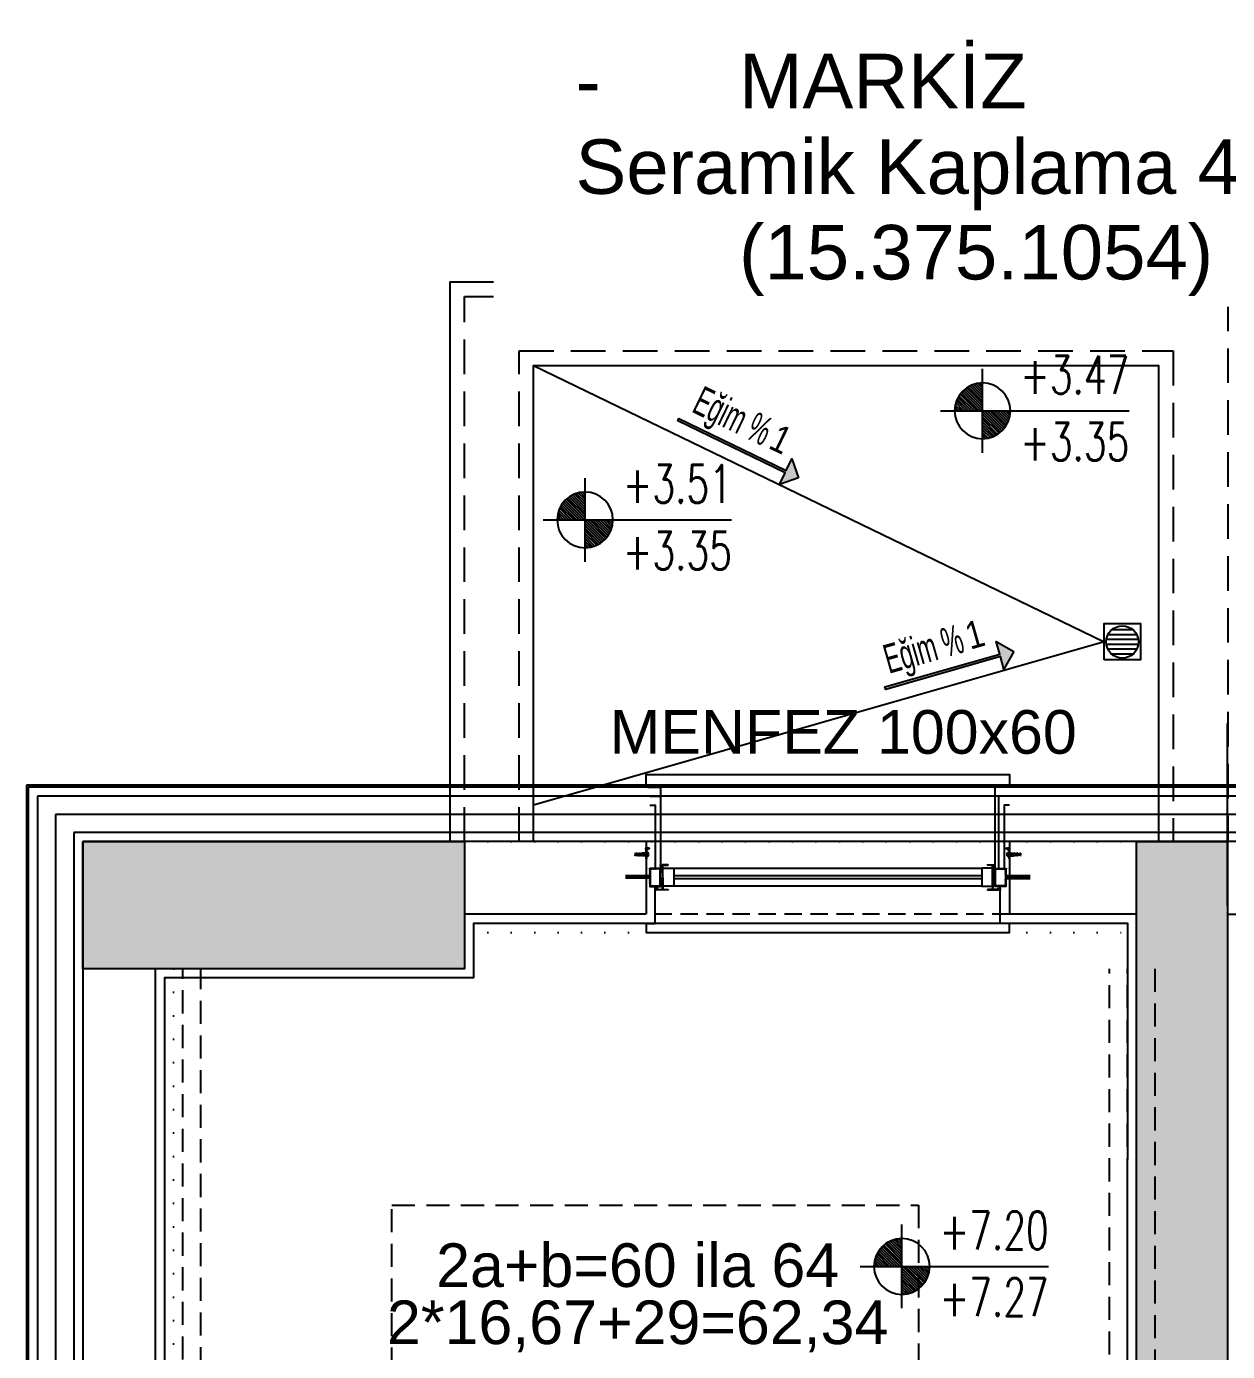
# Model space of a CAD drawing. Header units: inches. Extents: x 21 to 32698, y 13 to 3712.
# Drawn here: x 9026.2 to 9356.7, y 2441.8 to 2806.3 of the extents above; entities that cross this region are included whole.
import ezdxf
from ezdxf.enums import TextEntityAlignment as Align

# ---------------------------------------------------------------- set-up
doc = ezdxf.new("R2010")
doc.units = ezdxf.units.IN
doc.header["$MEASUREMENT"] = 0
doc.set_wipeout_variables(frame=1)
for name, pattern in [('DOT', [6.35, 0, -6.35]), ('HIDDEN', [9.525, 6.35, -3.175]), ('IMPORT-HIDDEN2', [47.625, 31.75, -15.875])]:
    doc.linetypes.add(name, pattern=pattern)
for name, color, linetype, lineweight in [('Z_MİM_-KM-ALUMINIUM-09', 8, 'Continuous', 25), ('Z_MİM_-KM-AREA-IDEN', 8, 'Continuous', 25), ('Z_MİM_-KM-BEAM-RAY', 8, 'DOT', 25), ('Z_MİM_-KM-DRAINER', 8, 'Continuous', 25), ('Z_MİM_-KM-FLOR-HRAL', 8, 'Continuous', 25), ('Z_MİM_-KM-FLOR-LEVL-1', 8, 'Continuous', 25), ('Z_MİM_-KM-GLAZ', 8, 'Continuous', 25), ('Z_MİM_-KM-GLAZ-CURT', 8, 'Continuous', 25), ('Z_MİM_-KM-GLAZ-IDEN', 8, 'Continuous', 25), ('Z_MİM_-KM-Gor-15', 8, 'Continuous', 25), ('Z_MİM_-KM-IZO-THERMAL', 8, 'Continuous', 25), ('Z_MİM_-KM-IZO-THERMAL-ROCKWOOL', 8, 'BATTING', 25), ('Z_MİM_-KM-PAINT', 8, 'Continuous', 25), ('Z_MİM_-KM-PATTERN-00', 8, 'Continuous', 25), ('Z_MİM_-KM-PATTERN-STRC', 8, 'Continuous', 25), ('Z_MİM_-KM-RAY-1', 8, 'IMPORT-HIDDEN2', 25), ('Z_MİM_-KM-Silik tarama', 8, 'Continuous', 25), ('Z_MİM_-KM-STRC-CONCRETE', 8, 'Continuous', 25), ('Z_MİM_-KM-STRS', 8, 'Continuous', 25), ('Z_MİM_-KM-STRS-ANNO', 8, 'Continuous', 25), ('Z_MİM_-KM-STRS-HID', 8, 'HIDDEN', 25), ('Z_MİM_-KM-STRS-IDEN', 8, 'Continuous', 25), ('Z_MİM_-KM-TEXT', 8, 'Continuous', 25), ('Z_MİM_-KM-WALL', 8, 'Continuous', 25), ('Z_MİM_-KM-WALL-IZO-TERMAL', 8, 'Continuous', 25), ('Z_MİM_-KM-WALL-PL', 8, 'Continuous', 25), ('Z_MİM_-KM-WALL-PLASTER', 8, 'Continuous', 25), ('Z_MİM_00', 8, 'Continuous', 25), ('Z_MİM_1', 8, 'Continuous', 25), ('Z_MİM_Aksesuar', 8, 'Continuous', 25), ('Z_MİM_AUDIT_D_040619093244-1', 8, 'Continuous', 25), ('Z_MİM_CELIK', 8, 'Continuous', 25), ('Z_MİM_MYM_MEMBRAN_', 8, 'HIDDEN', 25), ('Z_MİM_PROFIL', 8, 'Continuous', 25)]:
    doc.layers.add(name, color=color, linetype=linetype, lineweight=lineweight)
doc.layers.add('Z_MİM_-KM-WALL-TERMAL-PATTERN', color=8, linetype='BATTING', lineweight=25, plot=False)
doc.styles.add('-KM-OLCU', font='ARIALN.TTF')
doc.styles.add('Arial', font='arial.ttf', dxfattribs={"height": 100})
doc.styles.add('Arial Narrow', font='ARIALN.TTF', dxfattribs={"height": 8})
doc.styles.add('Arial_6', font='arial.ttf', dxfattribs={"height": 7.5})
doc.styles.add('mahal listesi', font='micross.ttf', dxfattribs={"width": 0.8, "height": 20})
doc.styles.add('STYLE1', font='arial.ttf', dxfattribs={"height": 1})
doc.styles.add('TEXT 1 romans', font='romans.shx', dxfattribs={"width": 0.7})
doc.linetypes.add('BATTING', pattern='A,0.00254,-2.54,[134,ltypeshp.shx,S=2.54,R=0,X=-2.54,Y=0],-5.08,[134,ltypeshp.shx,S=2.54,R=180,X=2.54,Y=0],-2.54', length=10.16254)

# ---------------------------------------------------------------- blocks, each defined once
blk = doc.blocks.new('KRK-1')
at = {"layer": 'Z_MİM_-KM-TEXT', "color": 7, "insert": (0, 0), "char_height": 25, "width": 1775.644, "attachment_point": 1, "style": 'mahal listesi'}
blk.add_mtext('\\A1;{\\W1;KRK-1 _  Paslanmaz Çelik Merdiven Korkuluğu (\\A0;77.135.1005\\A1;)}', dxfattribs=at)
blk = doc.blocks.new('A$C6b0209d3')
at = {"layer": 'Z_MİM_-KM-FLOR-HRAL'}
for points in [[(17.97, 452.44), (17.97, 105), (22.98, 105), (22.97, 449.54)], [(130.47, 384.05), (130.47, 117), (165.47, 117), (165.47, 127)], [(135.47, 380.71), (135.47, 122), (160.47, 122), (160.47, 127)]]:
    blk.add_lwpolyline(points, dxfattribs=at)
at = {"layer": 'Z_MİM_-KM-STRS'}
for points in [[(3.44, 469.23), (85.28, 421.8), (84.21, 414.57), (95.15, 424.27), (94.08, 417.04), (155.92, 375.73)], [(0, 462.85), (81.85, 415.43), (80.77, 408.2), (91.72, 417.89), (90.64, 410.66), (152.49, 369.35)], [(17.97, 417), (12.97, 417)], [(79.13, 417), (22.98, 417)], [(17.97, 388), (12.97, 388)], [(121.33, 388), (22.98, 388)], [(140.47, 377.37), (140.47, 127), (135.47, 127)], [(17.97, 359), (12.97, 359)], [(130.47, 359), (22.98, 359)], [(140.47, 359), (135.47, 359)], [(17.97, 330), (12.97, 330)], [(130.47, 330), (22.98, 330)], [(140.47, 330), (135.47, 330)], [(17.97, 301), (12.97, 301)], [(130.47, 301), (22.98, 301)], [(140.47, 301), (135.47, 301)], [(17.97, 272), (12.97, 272)], [(130.47, 272), (22.98, 272)], [(140.47, 272), (135.47, 272)], [(17.97, 243), (12.97, 243)], [(130.47, 243), (22.98, 243)], [(140.47, 243), (135.47, 243)], [(17.97, 214), (12.97, 214)], [(130.47, 214), (22.98, 214)], [(140.47, 214), (135.47, 214)], [(17.97, 185), (12.97, 185)], [(130.47, 185), (22.98, 185)], [(140.47, 185), (135.47, 185)], [(17.97, 156), (12.97, 156)], [(130.47, 156), (22.98, 156)], [(140.47, 156), (135.47, 156)], [(130.47, 127), (10.47, 127)]]:
    blk.add_lwpolyline(points, dxfattribs=at)
at = {"layer": 'Z_MİM_-KM-STRS-ANNO'}
blk.add_lwpolyline([(75.47, 130), (75.47, 411.28)], dxfattribs=at)
blk.add_circle((75.47, 130), 8, dxfattribs=at)
at = {"layer": 'Z_MİM_-KM-STRS-HID'}
for p, q in [((17.97, 452.44), (17.97, 579)), ((22.97, 449.54), (22.97, 579)), ((272.98, 130), (272.98, 579)), ((277.98, 130), (277.97, 579)), ((140.47, 449), (22.98, 449)), ((140.47, 420), (22.98, 420)), ((17.97, 391), (10.47, 391)), ((140.47, 391), (22.98, 391)), ((140.47, 391), (135.47, 391)), ((17.97, 362), (10.47, 362)), ((140.47, 362), (22.98, 362)), ((17.97, 333), (10.47, 333)), ((140.47, 333), (22.98, 333)), ((17.97, 304), (10.47, 304)), ((140.47, 304), (22.98, 304)), ((17.97, 275), (10.47, 275)), ((140.47, 275), (22.98, 275)), ((17.97, 246), (10.47, 246)), ((140.47, 246), (22.98, 246)), ((17.97, 217), (10.47, 217)), ((140.47, 217), (22.98, 217)), ((17.97, 188), (10.47, 188)), ((140.47, 188), (22.98, 188)), ((17.97, 159), (10.47, 159)), ((140.47, 159), (22.98, 159))]:
    blk.add_line(p, q, dxfattribs=at)
for points in [[(140.47, 130), (10.47, 130), (10.47, 579)], [(285.47, 579), (285.47, 130), (165.47, 130)], [(75.47, 411.28), (75.47, 514), (220.47, 514), (220.47, 130)], [(165.47, 127), (165.47, 459), (130.47, 459), (130.47, 384.05)], [(160.47, 127), (160.47, 454), (135.47, 454), (135.47, 380.71)], [(160.47, 130), (155.47, 130), (155.47, 449), (140.47, 449), (140.47, 377.37)], [(160.47, 449), (155.47, 449)], [(160.47, 449), (155.47, 449)], [(285.47, 449), (155.47, 449)], [(285.47, 420), (155.47, 420)], [(285.47, 391), (155.47, 391)], [(285.47, 362), (155.47, 362)], [(285.47, 333), (155.47, 333)], [(285.47, 304), (155.47, 304)], [(285.47, 275), (155.47, 275)], [(285.47, 246), (155.47, 246)], [(285.47, 217), (155.47, 217)], [(285.47, 188), (155.47, 188)], [(285.47, 159), (155.47, 159)], [(220.47, 130), (211.32, 141.69)], [(220.47, 130), (229.62, 141.69)], [(140.47, 122), (135.47, 122)]]:
    blk.add_lwpolyline(points, dxfattribs=at)
at = {"layer": 'Z_MİM_-KM-TEXT', "xscale": 0.2, "yscale": 0.2, "zscale": 0.2, "rotation": 90}
for p in [(27.86, 164.92), (121.33, 164.92)]:
    blk.add_blockref('KRK-1', p, dxfattribs=at)
at = {"layer": 'Z_MİM_-KM-STRS-IDEN', "color": 7, "style": 'Arial'}
for s, p in [('12', (76.44, 453.81)), ('13', (199.2, 435.44)), ('11', (76.44, 424.81)), ('14', (199.2, 406.44)), ('10', (76.44, 395.81)), ('15', (199.2, 377.44)), ('9', (82.38, 364.81)), ('16', (199.2, 348.44)), ('8', (82.38, 335.71)), ('17', (199.2, 319.44)), ('7', (82.38, 306.61)), ('18', (199.2, 290.44)), ('6', (82.38, 277.51)), ('19', (199.2, 261.44)), ('5', (82.38, 248.41)), ('20', (199.2, 232.44)), ('4', (82.38, 219.31)), ('21', (199.2, 203.34)), ('3', (82.38, 190.2)), ('22', (199.2, 174.34)), ('2', (82.38, 161.1)), ('23', (199.2, 145.34)), ('1', (82.38, 132)), ('24', (199.2, 116.34))]:
    blk.add_text(s, height=12, dxfattribs=at).set_placement(p)
blk.add_text('M2 24x16,67/29', height=12, rotation=90, dxfattribs=at).set_placement((233.97, 384.32), align=Align.MIDDLE_CENTER)
at = {"layer": 'Z_MİM_-KM-TEXT', "color": 7, "style": 'Arial'}
for s, p in [('2a+b=60 ila 64', (143.15, 497.47)), ('2*16,67+29=62,34', (143.15, 481.75))]:
    blk.add_text(s, height=12, dxfattribs=at).set_placement(p, align=Align.MIDDLE_CENTER)
blk = doc.blocks.new('-KM-Menfez')
at = {"layer": 'Z_MİM_AUDIT_D_040619093244-1'}
for points in [[(-3.03, -3.18), (-3.11, -3.2)], [(-3.01, -3.62), (-3.11, -3.62)], [(-3, -3.43), (-3.06, -3.62)], [(-2.95, -3.44), (-3.05, -3.43)], [(-3.03, -3.18), (-3.03, -3.33)], [(-3.03, -3.33), (-2.94, -3.33)], [(-2.81, -3.61), (-2.91, -3.61)], [(-2.8, -3.44), (-2.86, -3.61)], [(-2.75, -3.44), (-2.85, -3.44)], [(-2.78, -3.23), (-2.83, -3.31)], [(-2.63, -3.18), (-2.71, -3.2)], [(-2.61, -3.6), (-2.71, -3.61)], [(-2.61, -3.45), (-2.66, -3.6)], [(-2.56, -3.45), (-2.66, -3.45)], [(-2.63, -3.18), (-2.63, -3.34)], [(-2.63, -3.34), (-2.54, -3.35)], [(-2.4, -3.59), (-2.51, -3.6)], [(-2.36, -3.46), (-2.46, -3.45)], [(-2.41, -3.46), (-2.46, -3.6)], [(-2.43, -3.31), (-2.38, -3.23)], [(-2.31, -3.2), (-2.23, -3.18), (-2.23, -3.36), (-2.15, -3.36)], [(-2.2, -3.59), (-2.3, -3.59)], [(-2.16, -3.46), (-2.26, -3.46)], [(-2.21, -3.46), (-2.25, -3.59)], [(-2, -3.58), (-2.1, -3.58)], [(-1.96, -3.47), (-2.06, -3.47)], [(-2.01, -3.47), (-2.05, -3.58)], [(-1.98, -3.23), (-2.03, -3.31)], [(-1.83, -3.18), (-1.91, -3.2)], [(-1.83, -3.18), (-1.83, -3.38)], [(101.83, -3.18), (101.91, -3.2)], [(101.83, -3.18), (101.83, -3.38)], [(101.96, -3.47), (102.06, -3.47)], [(101.98, -3.23), (102.03, -3.31)], [(102, -3.58), (102.1, -3.58)], [(102.01, -3.47), (102.05, -3.58)], [(102.31, -3.2), (102.23, -3.18), (102.23, -3.36), (102.15, -3.36)], [(102.16, -3.46), (102.26, -3.46)], [(102.2, -3.59), (102.3, -3.59)], [(102.21, -3.46), (102.25, -3.59)], [(102.36, -3.46), (102.46, -3.45)], [(102.43, -3.31), (102.38, -3.23)], [(102.4, -3.59), (102.51, -3.6)], [(102.41, -3.46), (102.46, -3.6)], [(102.63, -3.34), (102.54, -3.35)], [(102.56, -3.45), (102.66, -3.45)], [(102.61, -3.45), (102.66, -3.6)], [(102.61, -3.6), (102.71, -3.61)], [(102.63, -3.18), (102.71, -3.2)], [(102.63, -3.18), (102.63, -3.34)], [(102.75, -3.44), (102.85, -3.44)], [(102.78, -3.23), (102.83, -3.31)], [(102.8, -3.44), (102.86, -3.61)], [(102.81, -3.61), (102.91, -3.61)], [(103.03, -3.33), (102.94, -3.33)], [(102.95, -3.44), (103.05, -3.43)], [(103, -3.43), (103.06, -3.62)], [(103.01, -3.62), (103.11, -3.62)], [(103.03, -3.18), (103.03, -3.33)], [(103.03, -3.18), (103.11, -3.2)], [(-3.03, -3.88), (-3.11, -3.85)], [(-3.03, -3.88), (-3.03, -3.72)], [(-3.03, -3.72), (-2.94, -3.72)], [(-2.78, -3.83), (-2.83, -3.74)], [(-2.63, -3.88), (-2.71, -3.85)], [(-2.63, -3.71), (-2.54, -3.7)], [(-2.63, -3.88), (-2.63, -3.71)], [(-2.43, -3.74), (-2.38, -3.83)], [(-2.31, -3.85), (-2.23, -3.88), (-2.23, -3.69), (-2.15, -3.69)], [(-1.98, -3.83), (-2.03, -3.74)], [(101.98, -3.83), (102.03, -3.74)], [(102.31, -3.85), (102.23, -3.88), (102.23, -3.69), (102.15, -3.69)], [(102.43, -3.74), (102.38, -3.83)], [(102.63, -3.71), (102.54, -3.7)], [(102.63, -3.88), (102.63, -3.71)], [(102.63, -3.88), (102.71, -3.85)], [(102.78, -3.83), (102.83, -3.74)], [(103.03, -3.72), (102.94, -3.72)], [(103.03, -3.88), (103.03, -3.72)], [(103.03, -3.88), (103.11, -3.85)]]:
    blk.add_lwpolyline(points, dxfattribs=at)
at = {"layer": 'Z_MİM_-KM-GLAZ-IDEN', "color": 7, "linetype": 'Continuous', "ltscale": 2, "style": 'STYLE1'}
blk.add_text('MENFEZ 100x60', height=12, dxfattribs=at).set_placement((54.25, 24.18), align=Align.CENTER)
blk.add_wipeout([(100, -25), (100, 16.5), (0, 16.5), (0, -25)])
h = blk.add_hatch()
h.set_pattern_fill('EARTH', color=256, scale=0.03, angle=-90)
h.set_pattern_definition([(270, (-66259.43566, 147327.28475), (0.1905, -0.1905), [0.1905, -0.1905]), (270, (-66259.36422, 147327.28475), (0.1905, -0.1905), [0.1905, -0.1905]), (270, (-66259.29279, 147327.28475), (0.1905, -0.1905), [0.1905, -0.1905]), (360, (-66259.26897, 147327.26094), (0.1905, 0.1905), [0.1905, -0.1905]), (360, (-66259.26897, 147327.1895), (0.1905, 0.1905), [0.1905, -0.1905]), (360, (-66259.26897, 147327.11806), (0.1905, 0.1905), [0.1905, -0.1905])])
h.paths.add_polyline_path([(4.51, -6.46), (4.51, -6.77), (4, -6.77), (4, -6.37, 0.291534)])
h = blk.add_hatch()
h.set_pattern_fill('EARTH', color=256, scale=0.03, angle=-90)
h.set_pattern_definition([(270, (-66319.43566, 147327.28475), (0.1905, -0.1905), [0.1905, -0.1905]), (270, (-66319.36422, 147327.28475), (0.1905, -0.1905), [0.1905, -0.1905]), (270, (-66319.29279, 147327.28475), (0.1905, -0.1905), [0.1905, -0.1905]), (360, (-66319.26897, 147327.26094), (0.1905, 0.1905), [0.1905, -0.1905]), (360, (-66319.26897, 147327.1895), (0.1905, 0.1905), [0.1905, -0.1905]), (360, (-66319.26897, 147327.11806), (0.1905, 0.1905), [0.1905, -0.1905])])
h.paths.add_polyline_path([(95.49, -6.46), (95.49, -6.77), (96, -6.77), (96, -6.37, -0.291534)])
h = blk.add_hatch()
h.set_pattern_fill('EARTH', color=256, scale=0.03, angle=-90)
h.set_pattern_definition([(270, (-66260.89363, 147327.28475), (0.1905, -0.1905), [0.1905, -0.1905]), (270, (-66260.82219, 147327.28475), (0.1905, -0.1905), [0.1905, -0.1905]), (270, (-66260.75075, 147327.28475), (0.1905, -0.1905), [0.1905, -0.1905]), (360, (-66260.72694, 147327.26094), (0.1905, 0.1905), [0.1905, -0.1905]), (360, (-66260.72694, 147327.1895), (0.1905, 0.1905), [0.1905, -0.1905]), (360, (-66260.72694, 147327.11806), (0.1905, 0.1905), [0.1905, -0.1905])])
h.paths.add_polyline_path([(3.05, -13.24), (3.05, -12.93), (2.54, -12.93), (2.54, -13.33, -0.291534)])
h = blk.add_hatch()
h.set_pattern_fill('EARTH', color=256, scale=0.03, angle=-90)
h.set_pattern_definition([(270, (-66320.89363, 147327.28475), (0.1905, -0.1905), [0.1905, -0.1905]), (270, (-66320.82219, 147327.28475), (0.1905, -0.1905), [0.1905, -0.1905]), (270, (-66320.75075, 147327.28475), (0.1905, -0.1905), [0.1905, -0.1905]), (360, (-66320.72694, 147327.26094), (0.1905, 0.1905), [0.1905, -0.1905]), (360, (-66320.72694, 147327.1895), (0.1905, 0.1905), [0.1905, -0.1905]), (360, (-66320.72694, 147327.11806), (0.1905, 0.1905), [0.1905, -0.1905])])
h.paths.add_polyline_path([(96.95, -13.24), (96.95, -12.93), (97.46, -12.93), (97.46, -13.33, 0.291534)])
at = {"layer": 'Z_MİM_Aksesuar'}
h = blk.add_hatch(dxfattribs=at)
h.set_pattern_fill('ANSI37', color=256, angle=180, style=0)
h.set_pattern_definition([(135, (336.59067, -0.34935), (0.088388348, 0.088388348), []), (45, (336.59067, -0.34935), (0.088388348, -0.088388348), [])])
h.paths.add_polyline_path([(0.87, -1.77), (0, -2.27), (-0.15, -2.27), (-0.15, -1.58)])
h = blk.add_hatch(dxfattribs=at)
h.set_pattern_fill('ANSI37', color=256, angle=180, style=0)
h.set_pattern_definition([(135, (276.59067, -0.34935), (0.08838835, 0.08838835), []), (45, (276.59067, -0.34935), (0.08838835, -0.08838835), [])])
h.paths.add_polyline_path([(99.13, -1.77), (100, -2.27), (100.15, -2.27), (100.15, -1.58)])
at = {"layer": 'Z_MİM_CELIK', "linetype": 'Continuous'}
h = blk.add_hatch(dxfattribs=at)
h.set_pattern_fill('ANSI31', color=256, style=0)
h.set_pattern_definition([(45, (9326.51327, -13494.84769), (-0.08838834765, 0.08838834765), [])])
h.paths.add_polyline_path([(1.15, -7.5), (1.15, -12.2), (3.85, -12.2), (3.85, -7.5)], flags=16)
h.paths.add_polyline_path([(1, -7.35), (1, -12.35), (4, -12.35), (4, -7.35)])
h = blk.add_hatch(dxfattribs=at)
h.set_pattern_fill('ANSI31', color=256, style=0)
h.set_pattern_definition([(45, (9349.53063, -13494.84769), (-0.08838834765, 0.08838834765), [])])
h.paths.add_polyline_path([(98.88, -7.5), (98.88, -12.2), (96.18, -12.2), (96.18, -7.5)], flags=16)
h.paths.add_polyline_path([(99.03, -7.35), (99.03, -12.35), (96.03, -12.35), (96.03, -7.35)])
at = {"layer": 'Z_MİM_PROFIL'}
h = blk.add_hatch(dxfattribs=at)
h.set_pattern_fill('ANSI37', color=256, scale=0.2, style=0)
h.set_pattern_definition([(315, (2686.23092, 9681.967574), (-0.01767766953, -0.01767766953), []), (225, (2686.23092, 9681.967574), (-0.01767766953, 0.01767766953), [])])
h.paths.add_polyline_path([(0, -2.27), (0.87, -1.77), (0.92, -1.86), (0.1, -2.33), (0.1, -4.72), (0, -4.72)])
h = blk.add_hatch(dxfattribs=at)
h.set_pattern_fill('ANSI37', color=256, scale=0.2, style=0)
h.set_pattern_definition([(315, (2626.23092, 9681.967574), (-0.01767766953, -0.01767766953), []), (225, (2626.23092, 9681.967574), (-0.01767766953, 0.01767766953), [])])
h.paths.add_polyline_path([(100, -2.27), (99.13, -1.77), (99.08, -1.86), (99.9, -2.33), (99.9, -4.72), (100, -4.72)])
for points in [[(6.06, -6.52), (6.06, -6.4), (4.51, -6.4), (4.51, -6.8), (4.63, -6.8), (4.63, -6.52), (4.5, -6.52), (4.5, -9.78), (4.62, -9.78), (4.62, -6.52)], [(93.94, -6.52), (93.94, -6.4), (95.49, -6.4), (95.49, -6.8), (95.37, -6.8), (95.37, -6.52), (95.5, -6.52), (95.5, -9.78), (95.38, -9.78), (95.38, -6.52)], [(6.06, -13.18), (6.06, -13.3), (3.06, -13.3), (3.06, -12.9), (3.18, -12.9), (3.18, -13.18), (4.5, -13.18), (4.5, -9.92), (4.62, -9.92), (4.62, -13.18)], [(93.94, -13.18), (93.94, -13.3), (96.94, -13.3), (96.94, -12.9), (96.82, -12.9), (96.82, -13.18), (95.5, -13.18), (95.5, -9.92), (95.38, -9.92), (95.38, -13.18)]]:
    blk.add_hatch(color=256, dxfattribs=at).paths.add_polyline_path(points)
for points in [[(100, 0), (100, -20)], [(4.51, -6.77), (4, -6.77)], [(4.51, -6.46), (4.51, -6.77)], [(95.49, -6.46), (95.49, -6.77)], [(95.49, -6.77), (96, -6.77)], [(3.05, -12.93), (2.54, -12.93)], [(3.05, -13.24), (3.05, -12.93)], [(96.95, -12.93), (97.46, -12.93)], [(96.95, -13.24), (96.95, -12.93)]]:
    blk.add_lwpolyline(points)
for points in [[(4.51, -6.77), (4, -6.77), (4, -6.37, 0.291534), (4.51, -6.46, 0.291534)], [(95.49, -6.77), (96, -6.77), (96, -6.37, -0.291534), (95.49, -6.46, -0.291534)], [(3.05, -12.93), (2.54, -12.93), (2.54, -13.33, -0.291534), (3.05, -13.24, -0.291534)], [(96.95, -12.93), (97.46, -12.93), (97.46, -13.33, 0.291534), (96.95, -13.24, 0.291534)]]:
    blk.add_lwpolyline(points, format="xyb")
for centre, start, end in [((4.33, -6.02), 226.361, 291.8318), ((95.67, -6.02), 248.1682, 313.639), ((2.87, -13.68), 68.1682, 133.639), ((97.13, -13.68), 46.361, 111.8318)]:
    blk.add_arc(centre, 0.482, start, end)
at = {"layer": 'Z_MİM_-KM-ALUMINIUM-09'}
for p, q in [((7.63, -7.28), (92.37, -7.28)), ((7.63, -9.28), (92.37, -9.28)), ((92.37, -10.28), (7.63, -10.28)), ((92.37, -12.28), (7.63, -12.28))]:
    blk.add_line(p, q, dxfattribs=at)
for points in [[(4.63, -7.28), (7.63, -7.28), (7.63, -12.28), (4.63, -12.28)], [(95.37, -7.28), (92.37, -7.28), (92.37, -12.28), (95.37, -12.28)]]:
    blk.add_lwpolyline(points, close=True, dxfattribs=at)
at = {"layer": 'Z_MİM_-KM-GLAZ-CURT'}
for points in [[(0, 15), (0, 18.5), (100, 18.5), (100, 15)], [(0, -22.5), (0, -25), (100, -25), (100, -22.5)]]:
    blk.add_lwpolyline(points, dxfattribs=at)
at = {"layer": 'Z_MİM_-KM-RAY-1', "ltscale": 0.15}
for p, q in [((100, 0), (0, 0)), ((100, -20), (0, -20))]:
    blk.add_line(p, q, dxfattribs=at)
at = {"layer": 'Z_MİM_-KM-WALL'}
blk.add_line((100, 0), (100, -20), dxfattribs=at)
blk.add_lwpolyline([(0, 0), (0, -20)], dxfattribs=at)
at = {"layer": 'Z_MİM_-KM-WALL-IZO-TERMAL', "ltscale": 1.5}
for points in [[(1, 12.5), (4, 12.5), (4, -7.5)], [(100, 12.5), (97, 12.5), (97, -7.5)]]:
    blk.add_lwpolyline(points, dxfattribs=at)
at = {"layer": 'Z_MİM_-KM-WALL-PLASTER', "ltscale": 1.5}
for points in [[(0.5, 15), (4, 15), (4, -8.63)], [(100, 15), (96, 15), (96, -7.3)], [(0, -22.5), (2.54, -22.5), (2.54, -12.35)], [(100, -22.5), (97.46, -22.5), (97.46, -12.35)]]:
    blk.add_lwpolyline(points, dxfattribs=at)
at = {"layer": 'Z_MİM_-KM-WALL-TERMAL-PATTERN', "ltscale": 0.16}
for points in [[(1, 10), (2.5, 10), (2.5, -7.3)], [(100, 10), (98.5, 10), (98.5, -7.3)]]:
    blk.add_lwpolyline(points, dxfattribs=at)
at = {"layer": 'Z_MİM_1'}
blk.add_line((4.05, -12.17), (4.18, -12.17), dxfattribs=at)
at = {"layer": 'Z_MİM_Aksesuar'}
for p, q in [((0.87, -1.77), (-0.15, -1.58)), ((99.13, -1.77), (100.15, -1.58))]:
    blk.add_line(p, q, dxfattribs=at)
at = {"layer": 'Z_MİM_AUDIT_D_040619093244-1'}
for p, q in [((0.58, -3.03), (0.23, -3.03)), ((0.58, -3.28), (0.23, -3.28)), ((0.63, -3.9), (0.63, -3.15)), ((99.37, -3.9), (99.37, -3.15)), ((99.42, -3.03), (99.77, -3.03)), ((99.42, -3.28), (99.77, -3.28)), ((0.58, -3.78), (0.23, -3.78)), ((0.58, -4.03), (0.23, -4.03)), ((99.42, -3.78), (99.77, -3.78)), ((99.42, -4.03), (99.77, -4.03))]:
    blk.add_line(p, q, dxfattribs=at)
for points in [[(-1.8, -3.57), (-1.9, -3.58)], [(-1.77, -3.48), (-1.86, -3.48)], [(-1.82, -3.48), (-1.85, -3.57)], [(-1.83, -3.38), (-1.75, -3.38)], [(-1.59, -3.56), (-1.7, -3.57)], [(-1.57, -3.49), (-1.67, -3.48)], [(-1.62, -3.48), (-1.65, -3.57)], [(-1.58, -3.23), (-1.63, -3.31)], [(-1.51, -3.2), (-1.43, -3.18), (-1.43, -3.39), (-1.36, -3.4)], [(-1.39, -3.56), (-1.49, -3.56)], [(-1.37, -3.49), (-1.47, -3.49)], [(-1.42, -3.49), (-1.44, -3.56)], [(-1.28, -3.4), (-1.23, -3.28)], [(-1.08, -3.5), (-1.23, -3.5)], [(-1.08, -3.55), (-1.23, -3.55)], [(-0.98, -3.18), (-1.16, -3.25)], [(-0.83, -3.18), (-0.98, -3.18)], [(-0.83, -3.28), (-0.98, -3.28)], [(-0.83, -3.5), (-0.98, -3.5)], [(-0.83, -3.55), (-0.98, -3.55)], [(-0.58, -3.18), (-0.73, -3.18)], [(-0.58, -3.28), (-0.73, -3.28)], [(-0.58, -3.5), (-0.73, -3.5)], [(-0.58, -3.55), (-0.73, -3.55)], [(-0.33, -3.18), (-0.48, -3.18)], [(-0.33, -3.28), (-0.48, -3.28)], [(-0.08, -3.18), (-0.23, -3.18)], [(-0.08, -3.28), (-0.23, -3.28)], [(-0.04, -3.18), (-0.19, -3.18)], [(-0.04, -3.28), (-0.19, -3.28)], [(-0.01, -3.18), (-0.16, -3.18)], [(-0.01, -3.28), (-0.16, -3.28)], [(0.13, -2.93), (0.23, -2.93), (0.23, -4.13), (0.13, -4.13)], [(99.87, -2.93), (99.77, -2.93), (99.77, -4.13), (99.87, -4.13)], [(100.01, -3.18), (100.16, -3.18)], [(100.01, -3.28), (100.16, -3.28)], [(100.04, -3.18), (100.19, -3.18)], [(100.04, -3.28), (100.19, -3.28)], [(100.08, -3.18), (100.23, -3.18)], [(100.08, -3.28), (100.23, -3.28)], [(100.33, -3.18), (100.48, -3.18)], [(100.33, -3.28), (100.48, -3.28)], [(100.58, -3.18), (100.73, -3.18)], [(100.58, -3.28), (100.73, -3.28)], [(100.58, -3.5), (100.73, -3.5)], [(100.58, -3.55), (100.73, -3.55)], [(100.83, -3.18), (100.98, -3.18)], [(100.83, -3.28), (100.98, -3.28)], [(100.83, -3.5), (100.98, -3.5)], [(100.83, -3.55), (100.98, -3.55)], [(100.98, -3.18), (101.16, -3.25)], [(101.08, -3.5), (101.23, -3.5)], [(101.08, -3.55), (101.23, -3.55)], [(101.28, -3.4), (101.23, -3.28)], [(101.51, -3.2), (101.43, -3.18), (101.43, -3.39), (101.36, -3.4)], [(101.37, -3.49), (101.47, -3.49)], [(101.39, -3.56), (101.49, -3.56)], [(101.42, -3.49), (101.44, -3.56)], [(101.57, -3.49), (101.67, -3.48)], [(101.58, -3.23), (101.63, -3.31)], [(101.59, -3.56), (101.7, -3.57)], [(101.62, -3.48), (101.65, -3.57)], [(101.83, -3.38), (101.75, -3.38)], [(101.77, -3.48), (101.86, -3.48)], [(101.8, -3.57), (101.9, -3.58)], [(101.82, -3.48), (101.85, -3.57)], [(-1.91, -3.85), (-1.83, -3.88), (-1.83, -3.67), (-1.75, -3.67)], [(-1.58, -3.83), (-1.63, -3.74)], [(-1.51, -3.85), (-1.43, -3.88), (-1.43, -3.66), (-1.36, -3.65)], [(-1.28, -3.65), (-1.23, -3.78)], [(-0.98, -3.88), (-1.16, -3.8)], [(-0.83, -3.78), (-0.98, -3.78)], [(-0.83, -3.88), (-0.98, -3.88)], [(-0.58, -3.78), (-0.73, -3.78)], [(-0.58, -3.88), (-0.73, -3.88)], [(-0.33, -3.78), (-0.48, -3.78)], [(-0.33, -3.88), (-0.48, -3.88)], [(-0.08, -3.78), (-0.23, -3.78)], [(-0.08, -3.88), (-0.23, -3.88)], [(-0.04, -3.78), (-0.19, -3.78)], [(-0.04, -3.88), (-0.19, -3.88)], [(-0.01, -3.78), (-0.16, -3.78)], [(-0.01, -3.88), (-0.16, -3.88)], [(100.01, -3.78), (100.16, -3.78)], [(100.01, -3.88), (100.16, -3.88)], [(100.04, -3.78), (100.19, -3.78)], [(100.04, -3.88), (100.19, -3.88)], [(100.08, -3.78), (100.23, -3.78)], [(100.08, -3.88), (100.23, -3.88)], [(100.33, -3.78), (100.48, -3.78)], [(100.33, -3.88), (100.48, -3.88)], [(100.58, -3.78), (100.73, -3.78)], [(100.58, -3.88), (100.73, -3.88)], [(100.83, -3.78), (100.98, -3.78)], [(100.83, -3.88), (100.98, -3.88)], [(100.98, -3.88), (101.16, -3.8)], [(101.28, -3.65), (101.23, -3.78)], [(101.51, -3.85), (101.43, -3.88), (101.43, -3.66), (101.36, -3.65)], [(101.58, -3.83), (101.63, -3.74)], [(101.91, -3.85), (101.83, -3.88), (101.83, -3.67), (101.75, -3.67)]]:
    blk.add_lwpolyline(points, dxfattribs=at)
for points in [[(0, -2.27), (0.87, -1.77), (0.92, -1.86), (0.1, -2.33), (0.1, -4.72), (0, -4.72)], [(100, -2.27), (99.13, -1.77), (99.08, -1.86), (99.9, -2.33), (99.9, -4.72), (100, -4.72)]]:
    blk.add_lwpolyline(points, close=True, dxfattribs=at)
for centre, radius, start, end in [((0.45, -3.15), 0.181, 316.3972, 43.6028), ((-0.02, -3.53), 0.65, 337.3801, 22.6199), ((99.55, -3.15), 0.181, 136.3972, 223.6028), ((100.02, -3.53), 0.65, 157.3801, 202.6199), ((0.45, -3.9), 0.181, 316.3972, 43.6028), ((99.55, -3.9), 0.181, 136.3972, 223.6028)]:
    blk.add_arc(centre, radius, start, end, dxfattribs=at)
at = {"layer": 'Z_MİM_CELIK'}
for p, q in [((1, -9.45), (-5.7, -9.45)), ((1, -9.65), (-5.7, -9.65)), ((1, -9.85), (-5.7, -9.85)), ((1, -10.05), (-5.7, -10.05)), ((105.73, -9.45), (99.03, -9.45)), ((105.73, -9.65), (99.03, -9.65)), ((105.73, -9.85), (99.03, -9.85)), ((105.73, -10.05), (99.03, -10.05)), ((105.73, -10.25), (99.03, -10.25))]:
    blk.add_line(p, q, dxfattribs=at)
at = {"layer": 'Z_MİM_CELIK', "linetype": 'Continuous'}
for points in [[(1, -7.35), (1, -12.35), (4, -12.35), (4, -7.35), (1, -7.35)], [(99.03, -7.35), (99.03, -12.35), (96.03, -12.35), (96.03, -7.35), (99.03, -7.35)]]:
    blk.add_lwpolyline(points, dxfattribs=at)
for points in [[(1.15, -7.5), (1.15, -12.2), (3.85, -12.2), (3.85, -7.5)], [(98.88, -7.5), (98.88, -12.2), (96.18, -12.2), (96.18, -7.5)]]:
    blk.add_lwpolyline(points, close=True, dxfattribs=at)
at = {"layer": 'Z_MİM_MYM_MEMBRAN_', "ltscale": 20, "const_width": 0.08}
for points in [[(4.08, -12.35), (4.06, -7.3), (4.06, -7.3), (0, -7.3), (0, 0), (0, 0)], [(95.97, -12.35), (95.99, -7.3), (96.39, -7.3), (100, -7.3), (100, 0), (100, 0)]]:
    blk.add_lwpolyline(points, dxfattribs=at)
at = {"layer": 'Z_MİM_PROFIL'}
for points in [[(6.06, -6.52), (6.06, -6.4), (4.51, -6.4), (4.51, -6.8), (4.63, -6.8), (4.63, -6.52), (4.5, -6.52), (4.5, -9.78), (4.62, -9.78), (4.62, -6.52)], [(93.94, -6.52), (93.94, -6.4), (95.49, -6.4), (95.49, -6.8), (95.37, -6.8), (95.37, -6.52), (95.5, -6.52), (95.5, -9.78), (95.38, -9.78), (95.38, -6.52)], [(6.06, -13.18), (6.06, -13.3), (3.06, -13.3), (3.06, -12.9), (3.18, -12.9), (3.18, -13.18), (4.5, -13.18), (4.5, -9.92), (4.62, -9.92), (4.62, -13.18)], [(93.94, -13.18), (93.94, -13.3), (96.94, -13.3), (96.94, -12.9), (96.82, -12.9), (96.82, -13.18), (95.5, -13.18), (95.5, -9.92), (95.38, -9.92), (95.38, -13.18)]]:
    blk.add_lwpolyline(points, close=True, dxfattribs=at)
blk = doc.blocks.new('*U299')
blk.add_wipeout([(10, 0), (0, 0), (0, 10), (10, 10)])
at = {"layer": 'Z_MİM_-KM-DRAINER'}
blk.add_lwpolyline([(0, 0), (0, 10), (10, 10), (10, 0)], close=True, dxfattribs=at)
at = {"layer": 'Z_MİM_-KM-Silik tarama'}
for p, q in [((7.93, 8.27), (2.07, 8.27)), ((9.38, 4.27), (0.56, 4.27)), ((9.43, 5.6), (0.61, 5.6)), ((8.96, 6.93), (1.03, 6.93)), ((8.96, 2.93), (1.03, 2.93)), ((7.93, 1.6), (2.07, 1.6))]:
    blk.add_line(p, q, dxfattribs=at)
blk.add_circle((5, 4.93), 4.44, dxfattribs=at)
blk = doc.blocks.new('KOT-P')
h = blk.add_hatch()
h.set_pattern_fill('ANSI31', color=256, scale=0.2, style=0)
h.set_pattern_definition([(45, (0, 0), (-0.449013, 0.449013), [])])
h.paths.add_polyline_path([(0, 0), (9.6, 0, 0.414214), (0, 9.6)])
h.paths.add_polyline_path([(-9.6, 0, 0.414214), (0, -9.6), (0, 0)])
for p, q in [((0, 14.4), (0, -14.4)), ((-14.4, 0), (50.4, 0))]:
    blk.add_line(p, q)
blk.add_circle((0, 0), 9.6)
at = {"color": 7, "style": 'TEXT 1 romans', "width": 0.7}
for tag, p in [('BKOT', (13.01, 1.49)), ('KKOT', (13.01, -13.67))]:
    blk.add_attdef(tag, p, '', height=12, dxfattribs=at)
blk = doc.blocks.new('*U300')
at = {"layer": 'Z_MİM_-KM-PATTERN-00'}
h = blk.add_hatch(color=256, dxfattribs=at)
h.dxf.hatch_style = 1
h.paths.add_polyline_path([(36.77, 3.94), (32.83, 0), (32.83, 3.58), (0, 3.58), (0, 4.29), (32.83, 4.29), (32.83, 7.87)])
at = {"linetype": 'Continuous'}
blk.add_lwpolyline([(36.77, 3.94), (32.83, 0), (32.83, 3.58), (0, 3.58), (0, 4.29), (32.83, 4.29), (32.83, 7.87)], close=True, dxfattribs=at)
at = {"color": 7, "style": '-KM-OLCU'}
blk.add_attdef('E', (25.36, 7.66), '', height=7.5, dxfattribs=at)
at = {"layer": 'Z_MİM_-KM-TEXT', "color": 7, "style": 'Arial Narrow', "width": 0.7}
blk.add_text('Eğim %%%', height=8, dxfattribs=at).set_placement((2.02, 7.45))
blk = doc.blocks.new('-KM_Kolon-1K')
at = {"layer": 'Z_MİM_-KM-PATTERN-STRC'}
for points in [[(-290, 1600), (-185, 1600), (-185, 1565), (-290, 1565)], [(0, 1600), (25, 1600), (25, 1450), (0, 1450)]]:
    blk.add_hatch(color=256, dxfattribs=at).paths.add_polyline_path(points, flags=0)
at = {"layer": 'Z_MİM_-KM-STRC-CONCRETE'}
for points in [[(-290, 1600), (-185, 1600), (-185, 1565), (-290, 1565)], [(0, 1600), (25, 1600), (25, 1450), (0, 1450)]]:
    blk.add_lwpolyline(points, close=True, dxfattribs=at)
blk = doc.blocks.new('-KM_Kiriş İzi-1K')
at = {"layer": 'Z_MİM_-KM-BEAM-RAY'}
for p, q in [((-185, 1600), (0, 1600)), ((-185, 1575), (0, 1575)), ((-290, 1565), (-290, 980)), ((-265, 1565), (-265, 980))]:
    blk.add_line(p, q, dxfattribs=at)

msp = doc.modelspace()

# ---------------------------------------------------------------- linework, layer by layer
at = {"layer": 'Z_MİM_-KM-WALL'}
for points in [[(9331.76, 2562.08), (9146.71, 2562.08)], [(9356.71, 2562.08), (9936.71, 2562.08)]]:
    msp.add_lwpolyline(points, dxfattribs=at)
at = {"layer": 'Z_MİM_-KM-WALL-PL'}
msp.add_line((9061.71, 1962.08), (9061.71, 2547.08), dxfattribs=at)
at = {"layer": 'Z_MİM_00'}
msp.add_line((9356.71, 2564.39), (9356.71, 2614.56), dxfattribs=at)

# ---------------------------------------------------------------- block references
at = {"layer": 'Z_MİM_-KM-FLOR-LEVL-1'}
ref = msp.add_blockref('KOT-P', (9289.29, 2700.6), dxfattribs=dict(at, xscale=-0.8, yscale=0.8, zscale=0.8, rotation=180))
ref.add_attrib('KKOT', '+3.35', (9299.7, 2686.93), dxfattribs={"color": 7, "height": 10.417, "style": 'TEXT 1 romans', "width": 0.7})
ref.add_attrib('BKOT', '+3.47', (9299.7, 2705.3), dxfattribs={"color": 7, "height": 10.417, "style": 'TEXT 1 romans', "width": 0.7})
ref = msp.add_blockref('KOT-P', (9179.92, 2670.59), dxfattribs=dict(at, xscale=-0.8, yscale=0.8, zscale=0.8, rotation=180))
ref.add_attrib('KKOT', '+3.35', (9190.33, 2656.92), dxfattribs={"color": 7, "height": 10.417, "style": 'TEXT 1 romans', "width": 0.7})
ref.add_attrib('BKOT', '+3.51', (9190.33, 2675.29), dxfattribs={"color": 7, "height": 10.417, "style": 'TEXT 1 romans', "width": 0.7})
ref = msp.add_blockref('KOT-P', (9267.11, 2465.2), dxfattribs=dict(at, xscale=-0.8, yscale=0.8, zscale=0.8, rotation=180))
ref.add_attrib('KKOT', '+7.27', (9277.52, 2451.52), dxfattribs={"color": 7, "height": 10.417, "style": 'TEXT 1 romans', "width": 0.7})
ref.add_attrib('BKOT', '+7.20', (9277.52, 2469.9), dxfattribs={"color": 7, "height": 10.417, "style": 'TEXT 1 romans', "width": 0.7})
at = {"layer": 'Z_MİM_-KM-STRS'}
msp.add_blockref('A$C6b0209d3', (9051.25, 1968.08), dxfattribs=at)
at = {"layer": 'Z_MİM_00'}
for p, rotation in [((9203.89, 2694.63), 334.1717112009597), ((9263.64, 2620.51), 15.99204776848626)]:
    msp.add_blockref('*U300', p, dxfattribs=dict(at, rotation=rotation)).add_auto_attribs({'E': '1'})

# ---------------------------------------------------------------- next in the draw order: block references
at = {"layer": 'Z_MİM_-KM-GLAZ', "ltscale": 1.5}
msp.add_blockref('-KM-Menfez', (9196.71, 2582.08), dxfattribs=at)

# ---------------------------------------------------------------- next in the draw order: linework, layer by layer
at = {"layer": 'Z_MİM_-KM-Gor-15'}
for points in [[(9142.76, 2582.08), (9142.76, 2736.08), (9360.76, 2736.08), (9360.76, 2582.08)], [(9165.76, 2582.08), (9165.76, 2713.08), (9337.76, 2713.08), (9337.76, 2582.08)]]:
    msp.add_lwpolyline(points, dxfattribs=at)
at = {"layer": 'Z_MİM_-KM-IZO-THERMAL'}
msp.add_lwpolyline([(11329.21, 1162.16), (11329.21, 969.58), (12844.21, 969.58), (12844.21, 2594.58), (9029.21, 2594.58), (9029.21, 1624.58), (9319.21, 1624.58), (9319.21, 969.58), (10654.21, 969.58), (10654.21, 1161.83)], dxfattribs=at)
at = {"layer": 'Z_MİM_-KM-IZO-THERMAL-ROCKWOOL', "ltscale": 0.45}
msp.add_lwpolyline([(11334.21, 1162.16), (11334.21, 974.58), (12839.21, 974.58), (12839.21, 2589.58), (9034.21, 2589.58), (9034.21, 1629.58), (9324.21, 1629.58), (9324.21, 974.58), (10649.21, 974.58), (10649.21, 1161.83)], dxfattribs=at)
at = {"layer": 'Z_MİM_-KM-PAINT'}
msp.add_lwpolyline([(11326.21, 1162.16), (11326.21, 966.58), (12847.21, 966.58), (12847.21, 2597.58), (9026.21, 2597.58), (9026.21, 1621.58), (9316.21, 1621.58), (9316.21, 966.58), (10657.21, 966.58), (10657.21, 1161.83)], dxfattribs=at)
at = {"layer": 'Z_MİM_-KM-RAY-1', "ltscale": 0.3}
for points in [[(9146.76, 2582.08), (9146.76, 2732.08), (9356.76, 2732.08), (9356.76, 2582.08)], [(9161.76, 2582.08), (9161.76, 2717.08), (9341.76, 2717.08), (9341.76, 2582.08)]]:
    msp.add_lwpolyline(points, dxfattribs=at)
at = {"layer": 'Z_MİM_-KM-WALL-PL'}
msp.add_lwpolyline([(11341.71, 1162.16), (11341.71, 982.08), (12831.71, 982.08), (12831.71, 2582.08), (9041.71, 2582.08), (9041.71, 1637.08), (9331.71, 1637.08), (9331.71, 982.08), (10641.71, 982.08), (10641.71, 1161.83)], dxfattribs=at)
at = {"layer": 'Z_MİM_-KM-WALL-PLASTER'}
for points in [[(11326.71, 1162.16), (11326.71, 967.08), (12846.71, 967.08), (12846.71, 2597.08), (9026.71, 2597.08), (9026.71, 1622.08), (9316.71, 1622.08), (9316.71, 967.08), (10656.71, 967.08), (10656.71, 1161.83)], [(11339.21, 1162.16), (11339.21, 979.58), (12834.21, 979.58), (12834.21, 2584.58), (9039.21, 2584.58), (9039.21, 1634.58), (9329.21, 1634.58), (9329.21, 979.58), (10644.21, 979.58), (10644.21, 1161.83)]]:
    msp.add_lwpolyline(points, dxfattribs=at)
msp.add_lwpolyline([(9074.22, 1879.58), (9329.21, 1879.58), (9329.21, 2014.58), (9334.21, 2014.58), (9334.21, 2429.58), (9329.21, 2429.58), (9329.26, 2559.58), (9149.21, 2559.58), (9149.21, 2544.58), (9064.21, 2544.58), (9064.21, 1964.58), (9074.22, 1964.58)], close=True, dxfattribs=at)

# ---------------------------------------------------------------- next in the draw order: block references
at = {"layer": 'Z_MİM_-KM-BEAM-RAY'}
msp.add_blockref('-KM_Kiriş İzi-1K', (9331.71, 982.08), dxfattribs=at)
at = {"layer": 'Z_MİM_-KM-STRC-CONCRETE'}
msp.add_blockref('-KM_Kolon-1K', (9331.71, 982.08), dxfattribs=at)

# ---------------------------------------------------------------- next in the draw order: block references
at = {"layer": 'Z_MİM_-KM-DRAINER'}
msp.add_blockref('*U299', (9322.77, 2632.08), dxfattribs=at)

# ---------------------------------------------------------------- next in the draw order: texts
at = {"layer": 'Z_MİM_-KM-AREA-IDEN', "color": 7, "insert": (9162.3, 2798.85), "char_height": 15, "attachment_point": 1, "line_spacing_factor": 0.941778, "style": 'Arial_6', "bg_fill": 2}
msp.add_mtext_dynamic_manual_height_columns('\\pxi-3,l4,t4;-^IMARKİZ\\P{\\A1;\\fMicrosoft Sans Serif|b0|i0|c162|p34;Seramik Kaplama 45*45 \\A0; \\A1;(15.375.1054)}', width=345.8509, gutter_width=25, heights=[0], dxfattribs=at)

# ---------------------------------------------------------------- next in the draw order: linework, layer by layer
at = {"layer": 'Z_MİM_-KM-PATTERN-00'}
msp.add_lwpolyline([(9165.76, 2713.08), (9322.77, 2637.08), (9165.76, 2592.08)], dxfattribs=at)

doc.saveas('drawing.dxf')
